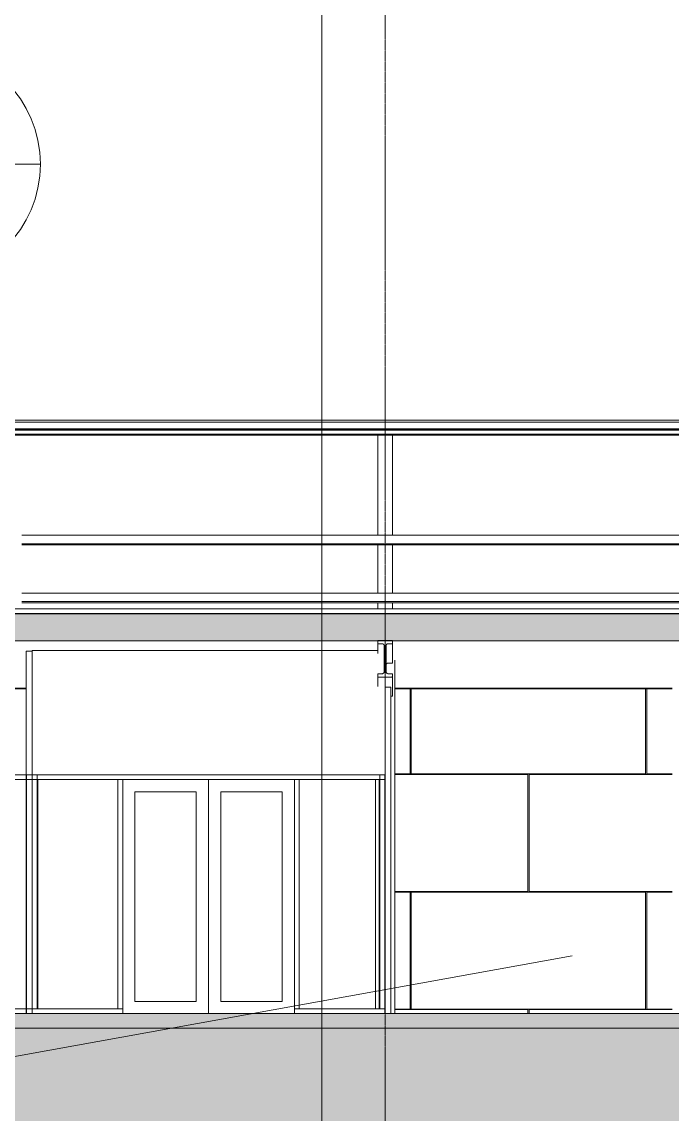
# Model space of a CAD drawing. Header units: inches. Extents: x -23565 to -21, y -324 to 853.
# Drawn here: x -18680.3 to -18413.8, y -41.2 to 406.9 of the extents above; entities that cross this region are included whole.
import ezdxf

# ---------------------------------------------------------------- set-up
doc = ezdxf.new("R2010")
doc.units = ezdxf.units.IN
doc.header["$MEASUREMENT"] = 0
doc.linetypes.add('Grid Line 1_2_', pattern=[0.875, 0.5, -0.125, 0.125, -0.125])
for name, color, linetype, lineweight in [('A-ANNO-IDEN', 131, 'Continuous', 9), ('A-ANNO-SYMB', 150, 'Continuous', 9), ('A-CLNG', 13, 'Continuous', 13), ('A-CLNG-PATT', 13, 'Continuous', 25), ('A-DOOR', 31, 'Continuous', 13), ('A-FLOR', 192, 'Continuous', 13), ('A-FLOR-LEVL', 51, 'Continuous', 9), ('A-FLOR-PATT', 8, 'Continuous', 25), ('A-GLAZ-CWMG', 51, 'Continuous', 13), ('A-ROOF', 132, 'Continuous', 13), ('A-WALL', 113, 'Continuous', 13), ('A-WALL-PATT', 111, 'Continuous', 25), ('C-TOPO', 7, 'Continuous', 13), ('G-ANNO-SYMB', 111, 'Continuous', 9), ('I-WALL', 2, 'Continuous', 13), ('S-BEAM', 12, 'Continuous', 13), ('S-COLS', 52, 'Continuous', 13), ('S-GRID', 1, 'Continuous', 9)]:
    doc.layers.add(name, color=color, linetype=linetype, lineweight=lineweight)

# ---------------------------------------------------------------- blocks, each defined once
blk = doc.blocks.new('Struct_Xcel_Sports Complex_rvt-2-Building Section - East_West looking South _ Fitness Center')
at = {"layer": 'A-FLOR-PATT', "lineweight": 9}
h = blk.add_hatch(dxfattribs=at)
h.set_pattern_fill('FP_37', color=256, style=0, pattern_type=2)
h.set_pattern_definition([(50, (-33539.073, 67.247), (55.0854, -4.81984), [5.76, -63.36]), (355, (-33539.073, 67.247), (-10.6557, 57.76853), [4.608, -50.688]), (100.451, (-33534.483, 66.846), (44.42947, 52.94866), [4.895, -53.848]), (46.184, (-33539.07, 82.61), (81.96444, -12.71212), [8.64, -95.04]), (96.636, (-33532.24, 81.55), (71.7815, 74.8124), [7.343, -80.772]), (351.184, (-33539.07, 82.61), (71.78195, 74.81243), [6.912, -76.032]), (21, (-33531.393, 78.767), (45.84207, -30.92146), [5.76, -63.36]), (326, (-33531.393, 78.767), (18.68706, 55.69148), [4.608, -50.688]), (71.451, (-33527.573, 76.19), (64.5289, 24.7701), [4.895, -53.848]), (37.5, (-33539.073, 67.247), (0.933895, 25.566816), [2.534, -47.539, 2.534, -48.922, -50.88]), (37.5, (-33539.073, 67.247), (0.933895, 25.566816), [-101.53, 2.534, -48.346]), (7.5, (-33539.073, 67.247), (20.20404, 30.2913), [2.534, -26.803, 2.534, -46.387, -19.392]), (7.5, (-33539.073, 67.247), (20.20404, 30.2913), [-78.259, 2.534, -16.858]), (327.5, (-33556.2, 67.247), (40.997785, -1.732403), [2.534, -16.666, 2.534, -57.37, -79.488]), (327.5, (-33556.2, 67.247), (40.997785, -1.732403), [-79.104, 2.534, -76.954]), (317.5, (-33563.88, 67.247), (44.78888, 7.68784), [2.534, -22.426, 2.534, -37.248, -56.448]), (317.5, (-33563.88, 67.247), (44.78888, 7.68784), [-64.742, 2.534, -53.914])])
h.paths.add_polyline_path([(-25189.87, -6.32), (-25174.52, -6), (-22066.14, -6), (-22066.14, 0), (-25174.52, 0), (-25189.87, -0.32), (-25287.67, -0.32), (-25303.02, 0), (-26272.89, 0), (-26272.89, -6), (-25303.02, -6), (-25287.67, -6.32), (-25241, -6.32)], flags=0)
at = {"layer": 'A-FLOR', "color": 7}
for p, q in [((-25737.27, 0), (-26272.89, 0)), ((-26272.89, -6), (-25303.02, -6))]:
    blk.add_line(p, q, dxfattribs=at)
blk = doc.blocks.new('W-Wide Flange-Column - B2_E-V18-Building Section - East_West looking South _ Fitness Center')
at = {"layer": 'S-COLS', "color": 8, "lineweight": 9}
for p, q in [((-25976.89, 144.99), (-25976.89, 0)), ((-25984.89, 96), (-25984.89, 2))]:
    blk.add_line(p, q, dxfattribs=at)
blk = doc.blocks.new('W-Wide Flange - 1_-3_ deep-V27-Building Section - East_West looking South _ Fitness Center')
at = {"layer": 'S-BEAM', "lineweight": 9}
h = blk.add_hatch(dxfattribs=at)
h.set_pattern_fill('FP_12', color=8, style=0, pattern_type=2)
h.set_pattern_definition([(45, (-33539.073, 67.247), (-19.00703, 19.00703), []), (45, (-33539.073, 96.047), (-19.00703, 19.00703), [])])
h.paths.add_polyline_path([(-25977.95, 138.1), (-25977.89, 138.1), (-25977.95, 139.46), (-25979.82, 139.48), (-25980.18, 139.65), (-25980.43, 139.96), (-25980.52, 140.35), (-25980.49, 151.06), (-25980.32, 151.41), (-25980.01, 151.66), (-25979.63, 151.75), (-25977.89, 151.75), (-25977.95, 153.11), (-25983.89, 153.11), (-25983.89, 151.75), (-25981.96, 151.73), (-25981.6, 151.55), (-25981.35, 151.24), (-25981.27, 150.86), (-25981.29, 140.15), (-25981.46, 139.79), (-25981.77, 139.55), (-25982.16, 139.46), (-25983.89, 139.46), (-25983.89, 138.1)], flags=0)
at = {"layer": 'S-BEAM', "color": 7}
for p, q in [((-25977.89, 153.11), (-25983.89, 153.11)), ((-25983.89, 153.11), (-25983.89, 151.75)), ((-25977.89, 151.75), (-25977.89, 153.11)), ((-25983.89, 151.75), (-25982.16, 151.75)), ((-25981.27, 150.86), (-25981.27, 140.35)), ((-25980.52, 140.35), (-25980.52, 150.86)), ((-25979.63, 151.75), (-25977.89, 151.75)), ((-25982.16, 139.46), (-25983.89, 139.46)), ((-25983.89, 139.46), (-25983.89, 138.1)), ((-25977.89, 139.46), (-25979.63, 139.46)), ((-25977.89, 138.1), (-25977.89, 139.46)), ((-25983.89, 138.1), (-25977.89, 138.1))]:
    blk.add_line(p, q, dxfattribs=at)
at = {"layer": 'S-BEAM', "color": 8, "lineweight": 9}
for p, q in [((-25983.89, 147.81), (-25983.89, 151.75)), ((-25977.89, 143.84), (-25977.89, 151.75)), ((-25977.89, 143.84), (-25979.63, 143.84)), ((-25983.89, 134.16), (-25983.89, 138.1)), ((-25977.89, 130.21), (-25977.89, 138.1)), ((-25977.89, 130.21), (-25978.52, 130.21))]:
    blk.add_line(p, q, dxfattribs=at)
at = {"layer": 'S-BEAM', "color": 7, "flags": 128}
for points in [[(-25982.16, 151.75), (-25981.96, 151.73), (-25981.77, 151.66), (-25981.6, 151.55), (-25981.46, 151.41), (-25981.35, 151.24), (-25981.29, 151.06), (-25981.27, 150.86)], [(-25980.52, 150.86), (-25980.49, 151.06), (-25980.43, 151.24), (-25980.32, 151.41), (-25980.18, 151.55), (-25980.01, 151.66), (-25979.82, 151.73), (-25979.63, 151.75)], [(-25981.27, 140.35), (-25981.29, 140.15), (-25981.35, 139.96), (-25981.46, 139.79), (-25981.6, 139.65), (-25981.77, 139.55), (-25981.96, 139.48), (-25982.16, 139.46)], [(-25979.63, 139.46), (-25979.82, 139.48), (-25980.01, 139.55), (-25980.18, 139.65), (-25980.32, 139.79), (-25980.43, 139.96), (-25980.49, 140.15), (-25980.52, 140.35)]]:
    blk.add_lwpolyline(points, dxfattribs=at)
at = {"layer": 'S-BEAM', "color": 8, "lineweight": 9}
blk.add_ellipse((-25979.63, 142.95), major_axis=(0.89, 0), ratio=0.999133, start_param=1.570796, end_param=3.141593, dxfattribs=at)
blk = doc.blocks.new('Rectangular Mullion - Exterior 2_ x 4_5_-1135280-Building Section - East_West looking South _ Fitness Center')
at = {"layer": 'A-GLAZ-CWMG', "color": 8, "lineweight": 9}
blk.add_line((-26161.83, 2), (-26128.02, 2), dxfattribs=at)
blk = doc.blocks.new('Rectangular Mullion - Exterior 2_ x 4_5_-1135281-Building Section - East_West looking South _ Fitness Center')
at = {"layer": 'A-GLAZ-CWMG', "color": 8, "lineweight": 9}
for p, q in [((-26128.02, 98), (-26161.83, 98)), ((-26128.02, 96), (-26161.83, 96))]:
    blk.add_line(p, q, dxfattribs=at)
blk = doc.blocks.new('Rectangular Mullion - Exterior 2_ x 4_5_-1142646-Building Section - East_West looking South _ Fitness Center')
at = {"layer": 'A-GLAZ-CWMG', "color": 8, "lineweight": 9}
for p, q in [((-26127.89, 98), (-26127.89, 96)), ((-26125.52, 98), (-26127.89, 98)), ((-26127.89, 96), (-26125.52, 96))]:
    blk.add_line(p, q, dxfattribs=at)
blk = doc.blocks.new('Rectangular Mullion - Exterior 2_ x 4_5_-1142647-Building Section - East_West looking South _ Fitness Center')
at = {"layer": 'A-GLAZ-CWMG', "color": 8, "lineweight": 9}
for p, q in [((-26125.52, 2), (-26127.89, 2)), ((-26127.89, 2), (-26127.89, 0))]:
    blk.add_line(p, q, dxfattribs=at)
blk = doc.blocks.new('Rectangular Mullion - Exterior 2_ x 4_5_-1142586-Building Section - East_West looking South _ Fitness Center')
at = {"layer": 'A-GLAZ-CWMG', "color": 8, "lineweight": 9}
for p, q in [((-26127.89, 98), (-26125.52, 98)), ((-26127.89, 2), (-26127.89, 98)), ((-26123.39, 96), (-26123.39, 2)), ((-26125.52, 2), (-26127.89, 2))]:
    blk.add_line(p, q, dxfattribs=at)
blk = doc.blocks.new('Door_Single_Storefront - one-1371401-Building Section - East_West looking South _ Fitness Center')
at = {"layer": 'A-DOOR', "color": 8, "lineweight": 9}
for p, q in [((-26053.27, 0), (-26053.27, 96)), ((-26083.45, 5), (-26083.45, 91)), ((-26083.45, 91), (-26058.27, 91)), ((-26058.27, 91), (-26058.27, 5)), ((-26058.27, 5), (-26083.45, 5))]:
    blk.add_line(p, q, dxfattribs=at)
blk = doc.blocks.new('Door_Single_Storefront - one-1371400-Building Section - East_West looking South _ Fitness Center')
at = {"layer": 'A-DOOR', "color": 8, "lineweight": 9}
for p, q in [((-26053.27, 96), (-26053.27, 0)), ((-26048.27, 5), (-26048.27, 91)), ((-26048.27, 91), (-26023.08, 91)), ((-26023.08, 91), (-26023.08, 5)), ((-26023.08, 5), (-26048.27, 5))]:
    blk.add_line(p, q, dxfattribs=at)
blk = doc.blocks.new('Rectangular Mullion - Exterior 2_ x 4_5_-1142584-Building Section - East_West looking South _ Fitness Center')
at = {"layer": 'A-GLAZ-CWMG', "color": 8, "lineweight": 9}
for q in [(-26125.52, 98), (-26089.45, 96)]:
    blk.add_line((-26125.52, 96), q, dxfattribs=at)
blk = doc.blocks.new('Rectangular Mullion - Exterior 2_ x 4_5_-1142585-Building Section - East_West looking South _ Fitness Center')
at = {"layer": 'A-GLAZ-CWMG', "color": 8, "lineweight": 9}
blk.add_line((-26089.45, 96), (-26053.27, 96), dxfattribs=at)
blk = doc.blocks.new('Rectangular Mullion - Exterior 2_ x 4_5_-1305234-Building Section - East_West looking South _ Fitness Center')
at = {"layer": 'A-GLAZ-CWMG', "color": 8, "lineweight": 9}
for p, q in [((-26125.52, 0), (-26125.52, 2)), ((-26088.45, 2), (-26125.52, 2)), ((-26088.45, 2), (-26088.45, 0))]:
    blk.add_line(p, q, dxfattribs=at)
blk = doc.blocks.new('Rectangular Mullion - Exterior 2_ x 4_5_-V35-Building Section - East_West looking South _ Fitness Center')
at = {"layer": 'A-GLAZ-CWMG', "color": 8, "lineweight": 9}
for p in [(-25983.02, 98), (-25981.02, 2)]:
    blk.add_line(p, (-25983.02, 2), dxfattribs=at)
blk = doc.blocks.new('Rectangular Mullion - Exterior 2_ x 4_5_-827470-Building Section - East_West looking South _ Fitness Center')
at = {"layer": 'A-GLAZ-CWMG', "color": 8, "lineweight": 9}
for p, q in [((-26090.45, 96), (-26088.45, 96)), ((-26090.45, 96), (-26090.45, 2)), ((-26088.45, 2), (-26088.45, 96)), ((-26088.45, 2), (-26090.45, 2))]:
    blk.add_line(p, q, dxfattribs=at)
blk = doc.blocks.new('W-Wide Flange - W12X19-1732174-Building Section - East_West looking South _ Fitness Center')
at = {"layer": 'S-BEAM', "color": 8, "lineweight": 9}
for p, q in [((-26264.89, 133.58), (-26128.02, 133.58)), ((-26264.89, 133.23), (-26128.02, 133.23)), ((-25976.89, 133.58), (-25863.27, 133.58)), ((-25976.89, 133.23), (-25863.27, 133.23))]:
    blk.add_line(p, q, dxfattribs=at)
blk = doc.blocks.new('Girt_C - 8_D-1755906-Building Section - East_West looking South _ Fitness Center')
at = {"layer": 'S-BEAM', "color": 8, "lineweight": 9}
for p, q in [((-26271.89, 237.8), (-25695.39, 237.8)), ((-26271.89, 237.31), (-25694.89, 237.31))]:
    blk.add_line(p, q, dxfattribs=at)
blk = doc.blocks.new('Girt_C - 8_D-V43-Building Section - East_West looking South _ Fitness Center')
at = {"layer": 'S-BEAM', "color": 8, "lineweight": 9}
for p, q in [((-25695.39, 172.55), (-26129.77, 172.55)), ((-26129.77, 169.05), (-25695.22, 169.05)), ((-26129.77, 168.57), (-25694.89, 168.57))]:
    blk.add_line(p, q, dxfattribs=at)
blk = doc.blocks.new('Rectangular Mullion - Exterior 2_ x 4_5_-1142587-Building Section - East_West looking South _ Fitness Center')
at = {"layer": 'A-GLAZ-CWMG', "color": 8, "lineweight": 9}
for p, q in [((-26125.52, 98), (-26125.52, 2)), ((-26123.52, 2), (-26123.52, 98)), ((-26123.52, 2), (-26125.52, 2))]:
    blk.add_line(p, q, dxfattribs=at)
blk = doc.blocks.new('Girt_C - 8_D-V59-Building Section - East_West looking South _ Fitness Center')
at = {"layer": 'S-BEAM', "color": 8, "lineweight": 9}
for p, q in [((-25695.2, 196.3), (-26129.77, 196.3)), ((-26129.77, 192.8), (-25695.39, 192.8)), ((-26129.77, 192.31), (-25694.89, 192.31))]:
    blk.add_line(p, q, dxfattribs=at)
blk = doc.blocks.new('Rectangular Mullion - Exterior 2_ x 4_5_-1151174-Building Section - East_West looking South _ Fitness Center')
at = {"layer": 'A-GLAZ-CWMG', "color": 8, "lineweight": 9}
blk.add_line((-26017.08, 96), (-25981.02, 96), dxfattribs=at)
blk = doc.blocks.new('Rectangular Mullion - Exterior 2_ x 4_5_-V61-Building Section - East_West looking South _ Fitness Center')
at = {"layer": 'A-GLAZ-CWMG', "color": 8, "lineweight": 9}
for p in [(-26018.08, 0), (-25981.02, 2)]:
    blk.add_line(p, (-26018.08, 2), dxfattribs=at)
blk = doc.blocks.new('Section - Callout Head-19020-Building Section - East_West looking South _ Fitness Center')
at = {"layer": 'A-ANNO-SYMB'}
blk.add_line((-22215.04, 361.61), (-22119.04, 361.61), dxfattribs=at)
for start, end in [(0, 180), (180, 360)]:
    blk.add_arc((-22167.04, 361.61), 48, start, end, dxfattribs=at)

msp = doc.modelspace()

# ---------------------------------------------------------------- hatches: boundary and pattern name
at = {"layer": 'A-CLNG-PATT', "lineweight": 9}
h = msp.add_hatch(dxfattribs=at)
h.set_pattern_fill('FP_20', color=8, style=0, pattern_type=2)
h.set_pattern_definition([(161.57, (-33538.113, 68.207), (-7.6802237, -0.0009796), [0, -54.643, 6.067, 0]), (18.43, (-33540.033, 68.207), (-7.6802237, 0.0009796), [0, -54.643, 6.067, 0]), (108.43, (-33538.113, 68.207), (3.8382953, -19.20136532), [18.211, -42.499]), (71.57, (-33540.033, 68.207), (3.8382953, 19.20136532), [18.211, -42.499])])
h.paths.add_polyline_path([(-18822.42795, 152.92201), (-15349.42795, 152.92201), (-15349.42795, 164.05666), (-18822.42795, 164.05666), (-18822.42795, 154.604)], flags=0)
at = {"layer": 'A-WALL-PATT', "lineweight": 9}
h = msp.add_hatch(dxfattribs=at)
h.set_pattern_fill('FP_25', color=8, style=0, pattern_type=2)
h.set_pattern_definition([(90, (-33334.1, 146.5), (-193, -193), [48, -145]), (180, (-33334.1, 146.5), (-2e-14, -193), [96, -97]), (270, (-33430.1, 194.5), (-193, -193), [48, -145]), (180, (-33334.1, 194.5), (-2e-14, -193), [96, -97]), (270, (-33430.6, 194.5), (-193, -193), [48, -145]), (180, (-33430.6, 194.5), (-2e-14, -193), [96, -97]), (90, (-33526.6, 146.5), (-193, -193), [48, -145]), (180, (-33430.6, 146.5), (-2e-14, -193), [96, -97]), (90, (-33381.85, 194.75), (-193, -193), [48, -145]), (180, (-33333.73, 194.75), (-2e-14, -193), [48.125, -144.875]), (180, (-33333.73, 242.75), (-2e-14, -193), [48.125, -144.875]), (90, (-33478.35, 194.75), (-193, -193), [48, -145]), (180, (-33382.35, 194.75), (-2e-14, -193), [96, -97]), (270, (-33382.35, 242.75), (-193, -193), [48, -145]), (180, (-33382.35, 242.75), (-2e-14, -193), [96, -97]), (180, (-33478.85, 194.75), (-2e-14, -193), [48, -145]), (270, (-33478.85, 242.75), (-193, -193), [48, -145]), (180, (-33478.85, 242.75), (-2e-14, -193), [48, -145]), (90, (-33334.1, 243), (-193, -193), [48, -145]), (180, (-33334.1, 243), (-2e-14, -193), [96, -97]), (270, (-33430.1, 291), (-193, -193), [48, -145]), (180, (-33334.1, 291), (-2e-14, -193), [96, -97]), (270, (-33430.6, 291), (-193, -193), [48, -145]), (180, (-33430.6, 291), (-2e-14, -193), [96, -97]), (90, (-33526.6, 243), (-193, -193), [48, -145]), (180, (-33430.6, 243), (-2e-14, -193), [96, -97]), (90, (-33381.85, 291.25), (-193, -193), [48, -145]), (180, (-33333.73, 291.25), (-2e-14, -193), [48.125, -144.875]), (180, (-33333.73, 339.25), (-2e-14, -193), [48.125, -144.875]), (90, (-33478.35, 291.25), (-193, -193), [48, -145]), (180, (-33382.35, 291.25), (-2e-14, -193), [96, -97]), (270, (-33382.35, 339.25), (-193, -193), [48, -145]), (180, (-33382.35, 339.25), (-2e-14, -193), [96, -97]), (180, (-33478.85, 291.25), (-2e-14, -193), [48, -145]), (270, (-33478.85, 339.25), (-193, -193), [48, -145]), (180, (-33478.85, 339.25), (-2e-14, -193), [48, -145])])
h.paths.add_polyline_path([(-18413.80295, 0), (-18413.80295, 133.22708), (-18527.42795, 133.22708), (-18527.42795, 0), (-18493.39295, 0)], flags=0)
at = {"layer": 'C-TOPO', "lineweight": 9}
h = msp.add_hatch(dxfattribs=at)
h.set_pattern_fill('FP_14', color=8, style=0, pattern_type=2)
h.set_pattern_definition([(0, (-33539.073, 67.247), (48, 48), [48, -48]), (0, (-33539.073, 85.247), (48, 48), [48, -48]), (0, (-33539.073, 103.247), (48, 48), [48, -48]), (90, (-33533.073, 109.247), (-48, 48), [48, -48]), (90, (-33515.073, 109.247), (-48, 48), [48, -48]), (90, (-33497.073, 109.247), (-48, 48), [48, -48])])
h.paths.add_polyline_path([(-18914.50595, -79.828), (-14608.67795, -79.828), (-14608.67795, -48), (-14621.67795, -48), (-14621.67795, -36), (-14616.67795, -36), (-14616.67795, -6), (-17725.05295, -6), (-17740.90988, -6.33035), (-17838.20273, -6.3198), (-17857.67795, -6), (-17857.67795, -12), (-17938.80295, -12), (-17938.80295, -6), (-18206.05295, -6), (-18206.05295, -12), (-18287.80295, -12), (-18287.80295, -6), (-18823.42795, -6), (-18823.42795, -36), (-18820.42795, -36), (-18820.42795, -48), (-18838.42795, -48), (-18838.42795, -36), (-18837.42795, -35.97606), (-18837.42795, 0), (-18914.50595, 0), (-18914.50595, -6.95548)], flags=0)
h.paths.add_polyline_path([(-17838.20273, -0.3198), (-17740.40317, -0.3198), (-17725.36545, 0), (-17853.49045, -0.0013)], flags=0)

# ---------------------------------------------------------------- linework, layer by layer
at = {"layer": 'A-ANNO-IDEN', "color": 153}
msp.add_line((-18454.70902, 23.67274), (-19040.50092, -82.03779), dxfattribs=at)
at = {"layer": 'A-CLNG', "color": 7}
for p, q in [((-15357.92795, 164.05666), (-18822.42795, 164.05666)), ((-18822.42795, 152.92201), (-18292.67795, 152.92201))]:
    msp.add_line(p, q, dxfattribs=at)
at = {"layer": 'A-FLOR-LEVL', "linetype": 'Grid Line 1_2_'}
msp.add_line((-19107.86138, 0), (-13619.10115, 0), dxfattribs=at)
at = {"layer": 'A-ROOF', "color": 7}
for p, q in [((-15361.67795, 166.1209), (-18823.17795, 166.1209)), ((-18822.42795, 164.11916), (-15361.67795, 164.11916))]:
    msp.add_line(p, q, dxfattribs=at)
at = {"layer": 'A-WALL', "color": 8, "lineweight": 9}
for p, q in [((-18834.92795, 243.5), (-18233.61545, 243.5)), ((-18820.74045, 242.68768), (-18249.11545, 242.68768)), ((-18822.42795, 239.45581), (-18249.57126, 239.45581)), ((-18820.74045, 240), (-18249.11545, 240)), ((-18820.24045, 239.5), (-18249.61545, 239.5))]:
    msp.add_line(p, q, dxfattribs=at)
at = {"layer": 'G-ANNO-SYMB'}
msp.add_line((-18557.35469, 545.15708), (-18557.35469, -79.66081), dxfattribs=at)
at = {"layer": 'I-WALL', "color": 8, "lineweight": 9}
for p, q in [((-18678.55295, 0), (-18678.55295, 148.78461)), ((-18676.05295, 148.78461), (-18678.55295, 148.78461)), ((-18534.42795, 148.98774), (-18676.05295, 148.98774)), ((-18676.05295, 148.98774), (-18676.05295, 98)), ((-18531.42795, 0), (-18531.42795, 134.16233)), ((-18531.42795, 133.95921), (-18529.05295, 133.95921)), ((-18529.05295, 133.95921), (-18529.05295, 0)), ((-18678.55295, 98), (-18531.55295, 98)), ((-18673.80295, 96), (-18673.80295, 2)), ((-18533.80295, 2), (-18533.80295, 95.996)), ((-18531.55295, 98), (-18531.55295, 0))]:
    msp.add_line(p, q, dxfattribs=at)
at = {"layer": 'S-COLS', "color": 8, "lineweight": 9}
for p, q in [((-18534.42795, 237.31387), (-18534.42795, 196.27175)), ((-18528.42795, 196.27175), (-18528.42795, 237.31387)), ((-18534.42795, 192.31387), (-18534.42795, 172.52959)), ((-18528.42795, 172.52959), (-18528.42795, 192.31387)), ((-18534.42795, 168.57171), (-18534.42795, 166.1209)), ((-18528.42795, 166.1209), (-18528.42795, 168.57171))]:
    msp.add_line(p, q, dxfattribs=at)
at = {"layer": 'S-GRID', "linetype": 'Grid Line 1_2_'}
msp.add_line((-18531.42795, -273.16081), (-18531.42795, 671.89181), dxfattribs=at)
msp.add_line((-18531.42795, -273.16081), (-18531.42795, 671.89181), dxfattribs=at)

# ---------------------------------------------------------------- block references
at = {"color": 250, "lineweight": 5}
msp.add_blockref('Struct_Xcel_Sports Complex_rvt-2-Building Section - East_West looking South _ Fitness Center', (7449.46227, 0), dxfattribs=at)
at = {"layer": 'A-ANNO-SYMB'}
msp.add_blockref('Section - Callout Head-19020-Building Section - East_West looking South _ Fitness Center', (3446.30696, -13.1105), dxfattribs=at)
at = {"layer": 'A-DOOR', "color": 8, "lineweight": 9}
for name in ['Door_Single_Storefront - one-1371401-Building Section - East_West looking South _ Fitness Center', 'Door_Single_Storefront - one-1371400-Building Section - East_West looking South _ Fitness Center']:
    msp.add_blockref(name, (7449.46227, 0), dxfattribs=at)
at = {"layer": 'A-GLAZ-CWMG', "color": 8, "lineweight": 9}
for name, p in [('Rectangular Mullion - Exterior 2_ x 4_5_-1135281-Building Section - East_West looking South _ Fitness Center', (7449.46227, 0)), ('Rectangular Mullion - Exterior 2_ x 4_5_-1142646-Building Section - East_West looking South _ Fitness Center', (7449.46227, 0)), ('Rectangular Mullion - Exterior 2_ x 4_5_-1142586-Building Section - East_West looking South _ Fitness Center', (7449.46227, 0)), ('Rectangular Mullion - Exterior 2_ x 4_5_-1142584-Building Section - East_West looking South _ Fitness Center', (7449.46227, 0)), ('Rectangular Mullion - Exterior 2_ x 4_5_-1142587-Building Section - East_West looking South _ Fitness Center', (7449.46227, 0)), ('Rectangular Mullion - Exterior 2_ x 4_5_-827470-Building Section - East_West looking South _ Fitness Center', (7449.46227, 0)), ('Rectangular Mullion - Exterior 2_ x 4_5_-1142585-Building Section - East_West looking South _ Fitness Center', (7449.46227, 0)), ('Rectangular Mullion - Exterior 2_ x 4_5_-1142585-Building Section - East_West looking South _ Fitness Center', (7485.64977, 0)), ('Rectangular Mullion - Exterior 2_ x 4_5_-827470-Building Section - East_West looking South _ Fitness Center', (7521.83727, 0)), ('Rectangular Mullion - Exterior 2_ x 4_5_-1151174-Building Section - East_West looking South _ Fitness Center', (7449.46227, 0)), ('Rectangular Mullion - Exterior 2_ x 4_5_-V35-Building Section - East_West looking South _ Fitness Center', (7449.46227, 0)), ('Rectangular Mullion - Exterior 2_ x 4_5_-1135280-Building Section - East_West looking South _ Fitness Center', (7449.46227, 0)), ('Rectangular Mullion - Exterior 2_ x 4_5_-1142647-Building Section - East_West looking South _ Fitness Center', (7449.46227, 0)), ('Rectangular Mullion - Exterior 2_ x 4_5_-1305234-Building Section - East_West looking South _ Fitness Center', (7449.46227, 0)), ('Rectangular Mullion - Exterior 2_ x 4_5_-V61-Building Section - East_West looking South _ Fitness Center', (7449.46227, 0))]:
    msp.add_blockref(name, p, dxfattribs=at)
at = {"layer": 'S-BEAM', "color": 8, "lineweight": 9}
for name in ['Girt_C - 8_D-1755906-Building Section - East_West looking South _ Fitness Center', 'Girt_C - 8_D-V59-Building Section - East_West looking South _ Fitness Center', 'Girt_C - 8_D-V43-Building Section - East_West looking South _ Fitness Center', 'W-Wide Flange - 1_-3_ deep-V27-Building Section - East_West looking South _ Fitness Center', 'W-Wide Flange - W12X19-1732174-Building Section - East_West looking South _ Fitness Center']:
    msp.add_blockref(name, (7449.46227, 0), dxfattribs=at)
at = {"layer": 'S-COLS', "color": 8, "lineweight": 9}
msp.add_blockref('W-Wide Flange-Column - B2_E-V18-Building Section - East_West looking South _ Fitness Center', (7449.46227, 0), dxfattribs=at)

doc.saveas('drawing.dxf')
